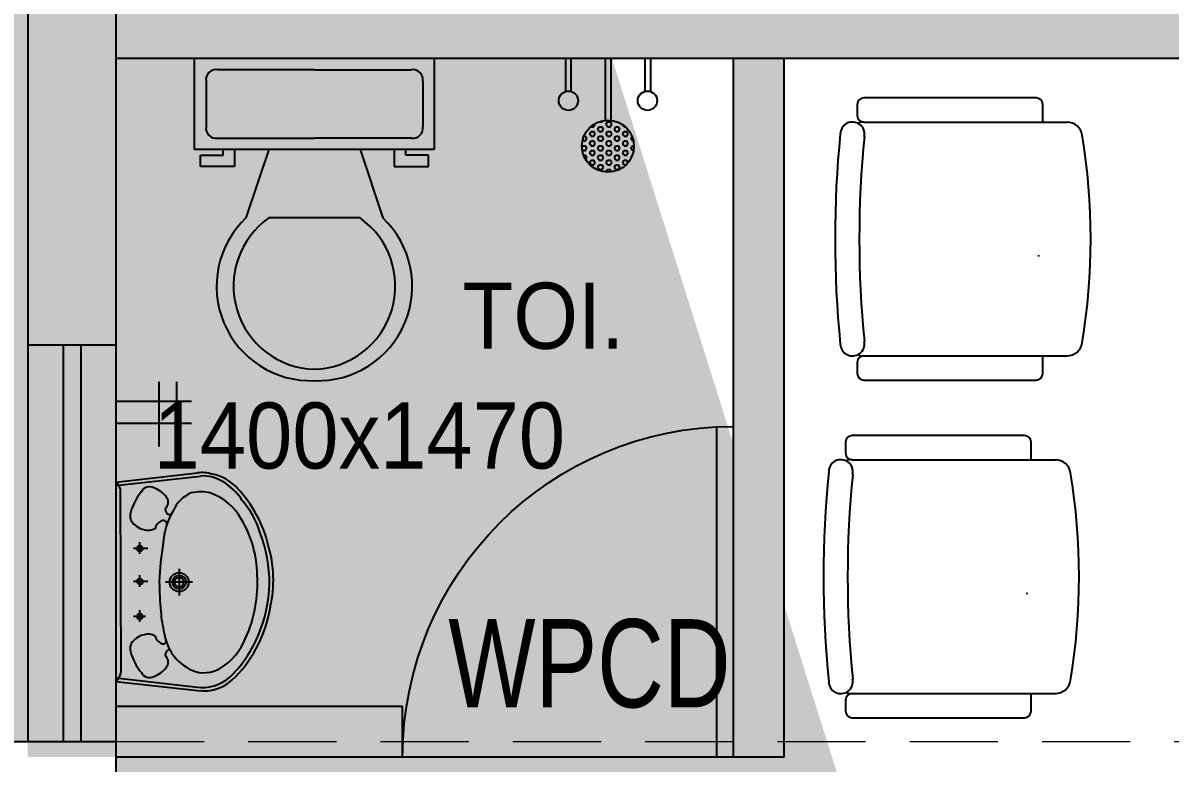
# Model space of a CAD drawing. Header units: metres. Extents: x 11749222 to 11901021, y -3863762 to -3708780.
# Drawn here: x 11810872 to 11813473, y -3797970 to -3796292 of the extents above; entities that cross this region are included whole.
import ezdxf

# ---------------------------------------------------------------- set-up
doc = ezdxf.new("R2010")
doc.units = ezdxf.units.M
doc.header["$MEASUREMENT"] = 0
doc.linetypes.add('HIDDEN', pattern=[0.375, 0.25, -0.125])
doc.layers.get('0').update_dxf_attribs({"color": 251, "linetype": 'CONTINUOUS'})
doc.layers.add('BEAM', color=251, linetype='CONTINUOUS')
doc.layers.add('HATCH', color=251, linetype='CONTINUOUS')
doc.styles.add('ARIAL', font='arial.ttf', dxfattribs={"width": 0.75})
doc.styles.get("Standard").update_dxf_attribs({"font": 'arial.ttf'})

msp = doc.modelspace()

# ---------------------------------------------------------------- hatches: boundary and pattern name
at = {"lineweight": -3, "ltscale": 500}
h = msp.add_hatch(color=256, dxfattribs=at)
h.paths.add_polyline_path([(11812598.1, -3794541.8), (11812483.1, -3794541.8), (11812483.1, -3796256.8), (11812598.1, -3796256.8)])
h.paths.add_polyline_path([(11812598.1, -3796371.8), (11812483.1, -3796371.8), (11812483.1, -3797956.8), (11812598.1, -3797956.8)])
at = {"ltscale": 500}
for points in [[(11811083.1, -3795591.8), (11810883.1, -3795591.8), (11810883.1, -3797021.8), (11811083.1, -3797021.8)], [(11816998.1, -3796256.8), (11811083.1, -3796256.8), (11811083.1, -3796371.8), (11816998.1, -3796371.8)], [(11811733.1, -3797841.8), (11811083.1, -3797841.8), (11810883.1, -3797841.8), (11810883.1, -3797956.8), (11811083.1, -3797956.8), (11811733.1, -3797956.8)]]:
    msp.add_hatch(color=256, dxfattribs=at).paths.add_polyline_path(points)
at = {"layer": 'HATCH', "ltscale": 500}
h = msp.add_hatch(color=251, dxfattribs=at)
h.dxf.hatch_style = 1
h.paths.add_polyline_path([(11782733.1, -3820581.8), (11783033.1, -3820581.8), (11783033.1, -3821481.8), (11782733.1, -3821481.8)])
h.paths.add_polyline_path([(11826143.1, -3824446.8), (11827043.1, -3824446.8), (11827043.1, -3824746.8), (11826143.1, -3824746.8)])
h.paths.add_polyline_path([(11800558.1, -3830511.8), (11800858.1, -3830511.8), (11800858.1, -3831411.8), (11800558.1, -3831411.8)])
h.paths.add_polyline_path([(11822943.1, -3830511.8), (11823543.1, -3830511.8), (11823543.1, -3830811.8), (11822943.1, -3830811.8)])
h.paths.add_polyline_path([(11779303.1, -3812391.8), (11780053.1, -3812391.8), (11780053.1, -3812691.8), (11779303.1, -3812691.8)])
h.paths.add_polyline_path([(11779303.1, -3815921.8), (11780203.1, -3815921.8), (11780203.1, -3816221.8), (11779303.1, -3816221.8)])
h.paths.add_polyline_path([(11816284.8, -3830411.8), (11817113.1, -3830411.8), (11817113.1, -3830711.8), (11816284.8, -3830711.8)])
h.paths.add_polyline_path([(11792528.1, -3829811.8), (11792828.1, -3829811.8), (11792828.1, -3830711.8), (11792528.1, -3830711.8)])
h.paths.add_polyline_path([(11786358.1, -3829961.8), (11786658.1, -3829961.8), (11786658.1, -3830711.8), (11786358.1, -3830711.8)])
h.paths.add_polyline_path([(11786033.1, -3830736.8), (11786333.1, -3830736.8), (11786333.1, -3831486.8), (11786033.1, -3831486.8)])
h.paths.add_polyline_path([(11779303.1, -3801521.8), (11780053.1, -3801521.8), (11780053.1, -3801821.8), (11779303.1, -3801821.8)])
h.paths.add_polyline_path([(11826143.1, -3801521.8), (11827043.1, -3801521.8), (11827043.1, -3801821.8), (11826143.1, -3801821.8)])
h.paths.add_polyline_path([(11779203.1, -3820581.8), (11779503.1, -3820581.8), (11779503.1, -3821481.8), (11779203.1, -3821481.8)])
h.paths.add_polyline_path([(11786033.1, -3829961.8), (11786333.1, -3829961.8), (11786333.1, -3830711.8), (11786033.1, -3830711.8)])
h.paths.add_polyline_path([(11826043.1, -3787791.8), (11826343.1, -3787791.8), (11826343.1, -3786813.5), (11826043.1, -3786813.5)])
h.paths.add_polyline_path([(11779303.1, -3808791.8), (11780053.1, -3808791.8), (11780053.1, -3809091.8), (11779303.1, -3809091.8)])
h.paths.add_polyline_path([(11807758.1, -3830511.8), (11808058.1, -3830511.8), (11808058.1, -3831411.8), (11807758.1, -3831411.8)])
h.paths.add_polyline_path([(11826143.1, -3781561.8), (11827043.1, -3781561.8), (11827043.1, -3781861.8), (11826143.1, -3781861.8)])
h.paths.add_polyline_path([(11826143.1, -3797921.8), (11827043.1, -3797921.8), (11827043.1, -3798221.8), (11826143.1, -3798221.8)])
h.paths.add_polyline_path([(11779303.1, -3805191.8), (11780053.1, -3805191.8), (11780053.1, -3805491.8), (11779303.1, -3805491.8)])
h.paths.add_polyline_path([(11811358.1, -3824481.8), (11811658.1, -3824481.8), (11811658.1, -3825381.8), (11811358.1, -3825381.8)])
h.paths.add_polyline_path([(11826143.1, -3805191.8), (11827043.1, -3805191.8), (11827043.1, -3805491.8), (11826143.1, -3805491.8)])
h.paths.add_polyline_path([(11784348.1, -3790791.8), (11784648.1, -3790791.8), (11784648.1, -3791391.8), (11784348.1, -3791391.8)])
h.paths.add_polyline_path([(11779303.1, -3790791.8), (11780203.1, -3790791.8), (11780203.1, -3791091.8), (11779303.1, -3791091.8)])
h.paths.add_polyline_path([(11826143.1, -3790791.8), (11826943.1, -3790791.8), (11826943.1, -3791091.8), (11826143.1, -3791091.8)])
h.paths.add_polyline_path([(11822943.1, -3819521.8), (11823642, -3819521.8), (11823642, -3819821.8), (11822943.1, -3819821.8)])
h.paths.add_polyline_path([(11820113.1, -3830411.8), (11820941.3, -3830411.8), (11820941.3, -3830711.8), (11820113.1, -3830711.8)])
h.paths.add_polyline_path([(11826143.1, -3812391.8), (11827043.1, -3812391.8), (11827043.1, -3812691.8), (11826143.1, -3812691.8)])
h.paths.add_polyline_path([(11784348.1, -3787191.8), (11784648.1, -3787191.8), (11784648.1, -3787791.8), (11784348.1, -3787791.8)])
h.paths.add_polyline_path([(11784673.1, -3787191.8), (11784973.1, -3787191.8), (11784973.1, -3787791.8), (11784673.1, -3787791.8)])
h.paths.add_polyline_path([(11780683.1, -3786891.8), (11780983.1, -3786891.8), (11780983.1, -3787791.8), (11780683.1, -3787791.8)])
h.paths.add_polyline_path([(11826143.1, -3830411.8), (11827043.1, -3830411.8), (11827043.1, -3830711.8), (11826143.1, -3830711.8)])
h.paths.add_polyline_path([(11798793.1, -3779261.8), (11799093.1, -3779261.8), (11799093.1, -3780161.8), (11798793.1, -3780161.8)])
h.paths.add_polyline_path([(11804823.1, -3779261.8), (11805123.1, -3779261.8), (11805123.1, -3780161.8), (11804823.1, -3780161.8)])
h.paths.add_polyline_path([(11782733.1, -3829961.8), (11783033.1, -3829961.8), (11783033.1, -3830711.8), (11782733.1, -3830711.8)])
h.paths.add_polyline_path([(11784673.1, -3790791.8), (11784973.1, -3790791.8), (11784973.1, -3791391.8), (11784673.1, -3791391.8)])
h.paths.add_polyline_path([(11795493.1, -3779261.8), (11795793.1, -3779261.8), (11795793.1, -3780161.8), (11795493.1, -3780161.8)])
h.paths.add_polyline_path([(11780683.1, -3781011.8), (11780983.1, -3781011.8), (11780983.1, -3781761.8), (11780683.1, -3781761.8)])
h.paths.add_polyline_path([(11784348.1, -3794391.8), (11784648.1, -3794391.8), (11784648.1, -3794991.8), (11784348.1, -3794991.8)])
h.paths.add_polyline_path([(11784673.1, -3794991.8), (11784973.1, -3794991.8), (11784973.1, -3794391.8), (11784673.1, -3794391.8)])
h.paths.add_polyline_path([(11782733.1, -3815471.8), (11783033.1, -3815471.8), (11783033.1, -3816221.8), (11782733.1, -3816221.8)])
h.paths.add_polyline_path([(11784348.1, -3781011.8), (11784648.1, -3781011.8), (11784648.1, -3781761.8), (11784348.1, -3781761.8)])
h.paths.add_polyline_path([(11782283.1, -3830736.8), (11783033.1, -3830736.8), (11783033.1, -3831036.8), (11782283.1, -3831036.8)])
h.paths.add_polyline_path([(11811358.1, -3830511.8), (11811658.1, -3830511.8), (11811658.1, -3831411.8), (11811358.1, -3831411.8)])
h.paths.add_polyline_path([(11782733.1, -3824481.8), (11783033.1, -3824481.8), (11783033.1, -3825231.8), (11782733.1, -3825231.8)])
h.paths.add_polyline_path([(11804158.1, -3830511.8), (11804458.1, -3830511.8), (11804458.1, -3831411.8), (11804158.1, -3831411.8)])
h.paths.add_polyline_path([(11826143.1, -3794391.8), (11827043.1, -3794391.8), (11827043.1, -3794691.8), (11826143.1, -3794691.8)])
h.paths.add_polyline_path([(11779303.1, -3797921.8), (11780053.1, -3797921.8), (11780053.1, -3798221.8), (11779303.1, -3798221.8)])
h.paths.add_polyline_path([(11820113.1, -3830736.8), (11820713.1, -3830736.8), (11820713.1, -3831036.8), (11820113.1, -3831036.8)])
h.paths.add_polyline_path([(11779028.1, -3830736.8), (11779778.1, -3830736.8), (11779778.1, -3831036.8), (11779028.1, -3831036.8)])
h.paths.add_polyline_path([(11816513.1, -3830736.8), (11817113.1, -3830736.8), (11817113.1, -3831036.8), (11816513.1, -3831036.8)])
h.paths.add_polyline_path([(11780203.1, -3794391.8), (11779303.1, -3794391.8), (11779303.1, -3794691.8), (11780203.1, -3794691.8)])
h.paths.add_polyline_path([(11792528.1, -3824481.8), (11792828.1, -3824481.8), (11792828.1, -3825381.8), (11792528.1, -3825381.8)])
h.paths.add_polyline_path([(11796958.1, -3830511.8), (11797258.1, -3830511.8), (11797258.1, -3831411.8), (11796958.1, -3831411.8)])
h.paths.add_polyline_path([(11816813.1, -3824481.8), (11817113.1, -3824481.8), (11817113.1, -3825381.8), (11816813.1, -3825381.8)])
h.paths.add_polyline_path([(11826143.1, -3815921.8), (11827043.1, -3815921.8), (11827043.1, -3816221.8), (11826143.1, -3816221.8)])
h.paths.add_polyline_path([(11826143.1, -3821181.8), (11827121.3, -3821181.8), (11827121.3, -3821481.8), (11826143.1, -3821481.8)])
h.paths.add_polyline_path([(11787103.1, -3780861.8), (11787403.1, -3780861.8), (11787403.1, -3781761.8), (11787103.1, -3781761.8)])
edge = h.paths.add_edge_path()
edge.add_line((11807608.1, -3780861.8), (11807608.1, -3781761.8))
edge.add_line((11820113.1, -3821481.8), (11821091.3, -3821481.8))
edge.add_line((11786033.1, -3815471.8), (11786033.1, -3816221.8))
edge.add_line((11807908.1, -3787791.8), (11807908.1, -3786891.8))
edge.add_line((11786333.1, -3825231.8), (11786333.1, -3824481.8))
edge.add_line((11786358.1, -3824481.8), (11786358.1, -3825231.8))
h.paths.add_polyline_path([(11804823.1, -3821181.8), (11805723.1, -3821181.8), (11805723.1, -3821481.8), (11804823.1, -3821481.8)], flags=17)
h.paths.add_polyline_path([(11789463.1, -3820581.8), (11789763.1, -3820581.8), (11789763.1, -3821481.8), (11789463.1, -3821481.8)], flags=17)
h.paths.add_polyline_path([(11786358.1, -3820731.8), (11786658.1, -3820731.8), (11786658.1, -3821481.8), (11786358.1, -3821481.8)], flags=17)
h.paths.add_polyline_path([(11786358.1, -3824481.8), (11786658.1, -3824481.8), (11786658.1, -3825231.8), (11786358.1, -3825231.8)], flags=17)
h.paths.add_polyline_path([(11794814.8, -3821181.8), (11795793.1, -3821181.8), (11795793.1, -3821481.8), (11794814.8, -3821481.8)], flags=17)
h.paths.add_polyline_path([(11796618.9, -3824481.8), (11797597.2, -3824481.8), (11797597.2, -3824781.8), (11796618.9, -3824781.8)], flags=17)
h.paths.add_polyline_path([(11810183.1, -3821181.8), (11811083.1, -3821181.8), (11811083.1, -3821481.8), (11810183.1, -3821481.8)], flags=17)
h.paths.add_polyline_path([(11798793.1, -3821181.8), (11799771.3, -3821181.8), (11799771.3, -3821481.8), (11798793.1, -3821481.8)], flags=17)
h.paths.add_polyline_path([(11816213.1, -3821181.8), (11817113.1, -3821181.8), (11817113.1, -3821481.8), (11816213.1, -3821481.8)], flags=17)
h.paths.add_polyline_path([(11786033.1, -3820731.8), (11786333.1, -3820731.8), (11786333.1, -3821481.8), (11786033.1, -3821481.8)], flags=17)
h.paths.add_polyline_path([(11786033.1, -3824481.8), (11786333.1, -3824481.8), (11786333.1, -3825231.8), (11786033.1, -3825231.8)], flags=17)
h.paths.add_polyline_path([(11810183.1, -3794391.8), (11811083.1, -3794391.8), (11811083.1, -3794691.8), (11810183.1, -3794691.8)], flags=17)
h.paths.add_polyline_path([(11804823.1, -3787191.8), (11805123.1, -3787191.8), (11805123.1, -3787791.8), (11804823.1, -3787791.8)], flags=16)
h.paths.add_polyline_path([(11804823.1, -3801521.8), (11805723.1, -3801521.8), (11805723.1, -3801821.8), (11804823.1, -3801821.8)], flags=17)
h.paths.add_polyline_path([(11801593.1, -3785331.8), (11802193.1, -3785331.8), (11802193.1, -3785631.8), (11801593.1, -3785631.8)], flags=17)
h.paths.add_polyline_path([(11801593.1, -3787491.8), (11802193.1, -3787491.8), (11802193.1, -3787791.8), (11801593.1, -3787791.8)], flags=16)
h.paths.add_polyline_path([(11810183.1, -3815921.8), (11811083.1, -3815921.8), (11811083.1, -3816221.8), (11810183.1, -3816221.8)], flags=17)
h.paths.add_polyline_path([(11786033.1, -3815471.8), (11786333.1, -3815471.8), (11786333.1, -3816221.8), (11786033.1, -3816221.8)], flags=17)
h.paths.add_polyline_path([(11795793.1, -3805491.8), (11794893.1, -3805491.8), (11794893.1, -3805191.8), (11795793.1, -3805191.8)], flags=17)
h.paths.add_polyline_path([(11788863.1, -3812391.8), (11789763.1, -3812391.8), (11789763.1, -3812691.8), (11788863.1, -3812691.8)], flags=17)
h.paths.add_polyline_path([(11795493.1, -3815621.8), (11795793.1, -3815621.8), (11795793.1, -3816521.8), (11795493.1, -3816521.8)], flags=17)
h.paths.add_polyline_path([(11788863.1, -3815921.8), (11789763.1, -3815921.8), (11789763.1, -3816221.8), (11788863.1, -3816221.8)], flags=17)
h.paths.add_polyline_path([(11804823.1, -3812391.8), (11805723.1, -3812391.8), (11805723.1, -3812691.8), (11804823.1, -3812691.8)], flags=17)
h.paths.add_polyline_path([(11786358.1, -3815471.8), (11786658.1, -3815471.8), (11786658.1, -3816221.8), (11786358.1, -3816221.8)], flags=17)
h.paths.add_polyline_path([(11788863.1, -3808791.8), (11789763.1, -3808791.8), (11789763.1, -3809091.8), (11788863.1, -3809091.8)], flags=17)
h.paths.add_polyline_path([(11810183.1, -3797921.8), (11811083.1, -3797921.8), (11811083.1, -3798221.8), (11810183.1, -3798221.8)], flags=17)
h.paths.add_polyline_path([(11810183.1, -3808791.8), (11811083.1, -3808791.8), (11811083.1, -3809091.8), (11810183.1, -3809091.8)], flags=17)
h.paths.add_polyline_path([(11810183.1, -3805191.8), (11811083.1, -3805191.8), (11811083.1, -3805491.8), (11810183.1, -3805491.8)], flags=17)
h.paths.add_polyline_path([(11813683.1, -3819521.8), (11814283.1, -3819521.8), (11814283.1, -3819821.8), (11813683.1, -3819821.8)], flags=17)
h.paths.add_polyline_path([(11820113.1, -3801521.8), (11821013.1, -3801521.8), (11821013.1, -3801821.8), (11820113.1, -3801821.8)], flags=17)
h.paths.add_polyline_path([(11816213.1, -3801521.8), (11817113.1, -3801521.8), (11817113.1, -3801821.8), (11816213.1, -3801821.8)], flags=17)
h.paths.add_polyline_path([(11798793.1, -3808491.8), (11799093.1, -3808491.8), (11799093.1, -3809391.8), (11798793.1, -3809391.8)], flags=17)
h.paths.add_polyline_path([(11804823.1, -3808791.8), (11805723.1, -3808791.8), (11805723.1, -3809091.8), (11804823.1, -3809091.8)], flags=17)
h.paths.add_polyline_path([(11820113.1, -3821181.8), (11821091.3, -3821181.8), (11821091.3, -3821481.8), (11820113.1, -3821481.8)], flags=17)
h.paths.add_polyline_path([(11795493.1, -3808491.8), (11795793.1, -3808491.8), (11795793.1, -3809391.8), (11795493.1, -3809391.8)], flags=17)
h.paths.add_polyline_path([(11816813.1, -3808491.8), (11817113.1, -3808491.8), (11817113.1, -3809391.8), (11816813.1, -3809391.8)], flags=17)
h.paths.add_polyline_path([(11798793.1, -3801521.8), (11799693.1, -3801521.8), (11799693.1, -3801821.8), (11798793.1, -3801821.8)], flags=17)
h.paths.add_polyline_path([(11811910.6, -3787491.8), (11812810.6, -3787491.8), (11812810.6, -3787791.8), (11811910.6, -3787791.8)], flags=17)
h.paths.add_polyline_path([(11816213.1, -3787491.8), (11817113.1, -3787491.8), (11817113.1, -3787791.8), (11816213.1, -3787791.8)], flags=17)
h.paths.add_polyline_path([(11820113.1, -3787491.8), (11821013.1, -3787491.8), (11821013.1, -3787791.8), (11820113.1, -3787791.8)], flags=17)
h.paths.add_polyline_path([(11804823.1, -3805191.8), (11805723.1, -3805191.8), (11805723.1, -3805491.8), (11804823.1, -3805491.8)], flags=17)
h.paths.add_polyline_path([(11798793.1, -3805191.8), (11799693.1, -3805191.8), (11799693.1, -3805491.8), (11798793.1, -3805491.8)], flags=17)
h.paths.add_polyline_path([(11792363.1, -3819521.8), (11792963.1, -3819521.8), (11792963.1, -3819821.8), (11792363.1, -3819821.8)], flags=17)
h.paths.add_polyline_path([(11804823.1, -3794391.8), (11805723.1, -3794391.8), (11805723.1, -3794691.8), (11804823.1, -3794691.8)], flags=17)
h.paths.add_polyline_path([(11788863.1, -3805191.8), (11789763.1, -3805191.8), (11789763.1, -3805491.8), (11788863.1, -3805491.8)], flags=17)
h.paths.add_polyline_path([(11820113.1, -3805191.8), (11821013.1, -3805191.8), (11821013.1, -3805491.8), (11820113.1, -3805491.8)], flags=17)
h.paths.add_polyline_path([(11816213.1, -3805191.8), (11817113.1, -3805191.8), (11817113.1, -3805491.8), (11816213.1, -3805491.8)], flags=17)
h.paths.add_polyline_path([(11820113.1, -3808491.8), (11820413.1, -3808491.8), (11820413.1, -3809391.8), (11820113.1, -3809391.8)], flags=17)
h.paths.add_polyline_path([(11798793.1, -3812091.8), (11799093.1, -3812091.8), (11799093.1, -3812991.8), (11798793.1, -3812991.8)], flags=17)
h.paths.add_polyline_path([(11820113.1, -3815621.8), (11820413.1, -3815621.8), (11820413.1, -3816521.8), (11820113.1, -3816521.8)], flags=17)
h.paths.add_polyline_path([(11804823.1, -3797921.8), (11805723.1, -3797921.8), (11805723.1, -3798221.8), (11804823.1, -3798221.8)], flags=17)
h.paths.add_polyline_path([(11816813.1, -3797621.8), (11817113.1, -3797621.8), (11817113.1, -3798521.8), (11816813.1, -3798521.8)], flags=17)
h.paths.add_polyline_path([(11820113.1, -3797621.8), (11820413.1, -3797621.8), (11820413.1, -3798521.8), (11820113.1, -3798521.8)], flags=17)
h.paths.add_polyline_path([(11794893.1, -3801521.8), (11795793.1, -3801521.8), (11795793.1, -3801821.8), (11794893.1, -3801821.8)], flags=17)
h.paths.add_polyline_path([(11809987.8, -3801521.6), (11811083.1, -3801521.8), (11811083.1, -3801821.8), (11809987.8, -3801821.6)], flags=17)
h.paths.add_polyline_path([(11788863.1, -3801521.8), (11789763.1, -3801521.8), (11789763.1, -3801821.8), (11788863.1, -3801821.8)], flags=17)
h.paths.add_polyline_path([(11803818.9, -3824481.8), (11804797.2, -3824481.8), (11804797.2, -3824781.8), (11803818.9, -3824781.8)], flags=17)
h.paths.add_polyline_path([(11795493.1, -3812091.8), (11795793.1, -3812091.8), (11795793.1, -3812991.8), (11795493.1, -3812991.8)], flags=17)
h.paths.add_polyline_path([(11791348.1, -3781761.8), (11791648.1, -3781761.8), (11791648.1, -3780961.8), (11791348.1, -3780961.8)], flags=17)
h.paths.add_polyline_path([(11820113.1, -3794091.8), (11820413.1, -3794091.8), (11820413.1, -3794991.8), (11820113.1, -3794991.8)], flags=17)
h.paths.add_polyline_path([(11795493.1, -3784731.8), (11795793.1, -3784731.8), (11795793.1, -3785631.8), (11795493.1, -3785631.8)], flags=17)
h.paths.add_polyline_path([(11810183.1, -3790791.8), (11811083.1, -3790791.8), (11811083.1, -3791091.8), (11810183.1, -3791091.8)], flags=17)
h.paths.add_polyline_path([(11804823.1, -3784731.8), (11805123.1, -3784731.8), (11805123.1, -3785631.8), (11804823.1, -3785631.8)], flags=17)
h.paths.add_polyline_path([(11791348.1, -3786891.8), (11791648.1, -3786891.8), (11791648.1, -3787791.8), (11791348.1, -3787791.8)], flags=17)
h.paths.add_polyline_path([(11807608.1, -3786891.8), (11807908.1, -3786891.8), (11807908.1, -3787791.8), (11807608.1, -3787791.8)], flags=16)
h.paths.add_polyline_path([(11788863.1, -3790791.8), (11789763.1, -3790791.8), (11789763.1, -3791091.8), (11788863.1, -3791091.8)], flags=17)
h.paths.add_polyline_path([(11798793.1, -3790791.8), (11799438.1, -3790791.8), (11799438.1, -3791091.8), (11798793.1, -3791091.8)], flags=17)
h.paths.add_polyline_path([(11787103.1, -3786891.8), (11787403.1, -3786891.8), (11787403.1, -3787791.8), (11787103.1, -3787791.8)], flags=17)
h.paths.add_polyline_path([(11816813.1, -3780861.8), (11817113.1, -3780861.8), (11817113.1, -3781761.8), (11816813.1, -3781761.8)], flags=17)
h.paths.add_polyline_path([(11795493.1, -3786891.8), (11795793.1, -3786891.8), (11795793.1, -3787791.8), (11795493.1, -3787791.8)], flags=17)
h.paths.add_polyline_path([(11812210.6, -3780861.8), (11812510.6, -3780861.8), (11812510.6, -3781761.8), (11812210.6, -3781761.8)], flags=17)
h.paths.add_polyline_path([(11820113.1, -3790791.8), (11821013.1, -3790791.8), (11821013.1, -3791091.8), (11820113.1, -3791091.8)], flags=17)
h.paths.add_polyline_path([(11795493.1, -3797621.8), (11795793.1, -3797621.8), (11795793.1, -3798521.8), (11795493.1, -3798521.8)], flags=17)
h.paths.add_polyline_path([(11788863.1, -3794391.8), (11789763.1, -3794391.8), (11789763.1, -3794691.8), (11788863.1, -3794691.8)], flags=17)
h.paths.add_polyline_path([(11807608.1, -3780861.8), (11807908.1, -3780861.8), (11807908.1, -3781761.8), (11807608.1, -3781761.8)], flags=17)
h.paths.add_polyline_path([(11816213.1, -3790791.8), (11817113.1, -3790791.8), (11817113.1, -3791091.8), (11816213.1, -3791091.8)], flags=17)
h.paths.add_polyline_path([(11820113.1, -3780861.8), (11820413.1, -3780861.8), (11820413.1, -3781761.8), (11820113.1, -3781761.8)], flags=17)
h.paths.add_polyline_path([(11807418.9, -3824481.8), (11808397.2, -3824481.8), (11808397.2, -3824781.8), (11807418.9, -3824781.8)], flags=17)
h.paths.add_polyline_path([(11804823.1, -3790791.8), (11805723.1, -3790791.8), (11805723.1, -3791091.8), (11804823.1, -3791091.8)], flags=17)
h.paths.add_polyline_path([(11804823.1, -3815921.8), (11805723.1, -3815921.8), (11805723.1, -3816221.8), (11804823.1, -3816221.8)], flags=17)
h.paths.add_polyline_path([(11798793.1, -3794091.8), (11799093.1, -3794091.8), (11799093.1, -3794991.8), (11798793.1, -3794991.8)], flags=17)
h.paths.add_polyline_path([(11810183.1, -3812391.8), (11811083.1, -3812391.8), (11811083.1, -3812691.8), (11810183.1, -3812691.8)], flags=17)
h.paths.add_polyline_path([(11795493.1, -3794991.8), (11795793.1, -3794991.8), (11795793.1, -3794094.2), (11795493.1, -3794094.2)], flags=17)
h.paths.add_polyline_path([(11816813.1, -3812091.8), (11817113.1, -3812091.8), (11817113.1, -3812991.8), (11816813.1, -3812991.8)], flags=17)
h.paths.add_polyline_path([(11798793.1, -3815621.8), (11799093.1, -3815621.8), (11799093.1, -3816521.8), (11798793.1, -3816521.8)], flags=17)
h.paths.add_polyline_path([(11820113.1, -3812091.8), (11820413.1, -3812091.8), (11820413.1, -3812991.8), (11820113.1, -3812991.8)], flags=17)
h.paths.add_polyline_path([(11794814.8, -3790791.8), (11795793.1, -3790791.8), (11795793.1, -3791091.8), (11794814.8, -3791091.8)], flags=17)
h.paths.add_polyline_path([(11816813.1, -3815621.8), (11817113.1, -3815621.8), (11817113.1, -3816521.8), (11816813.1, -3816521.8)], flags=17)
h.paths.add_polyline_path([(11798793.1, -3797621.8), (11799093.1, -3797621.8), (11799093.1, -3798521.8), (11798793.1, -3798521.8)], flags=17)
h.paths.add_polyline_path([(11788863.1, -3797921.8), (11789763.1, -3797921.8), (11789763.1, -3798221.8), (11788863.1, -3798221.8)], flags=17)
h.paths.add_polyline_path([(11816813.1, -3794091.8), (11817113.1, -3794091.8), (11817113.1, -3794991.8), (11816813.1, -3794991.8)], flags=17)
h.paths.add_polyline_path([(11820413.1, -3824539), (11820113.1, -3824539), (11820113.1, -3825460.1), (11820413.1, -3825460.1)])

# ---------------------------------------------------------------- linework, layer by layer
at = {"lineweight": 25}
for p, q in [((11810883.1, -3794691.8), (11810883.1, -3797921.8)), ((11811083.1, -3794691.8), (11811083.1, -3797921.8)), ((11811083.1, -3796371.8), (11816998.1, -3796371.8)), ((11811261.5, -3796371.8), (11811533.1, -3796371.8)), ((11811261.5, -3796578.7), (11811261.5, -3796371.8)), ((11811533.1, -3796371.8), (11811804.6, -3796371.8)), ((11811804.6, -3796371.8), (11811804.6, -3796578.7)), ((11812483.1, -3797956.8), (11812483.1, -3796371.8)), ((11812598.1, -3797956.8), (11812598.1, -3796371.8)), ((11811533.1, -3796397.7), (11811313.2, -3796397.7)), ((11811533.1, -3796397.7), (11811752.9, -3796397.7)), ((11811287.4, -3796423.5), (11811287.4, -3796527)), ((11811778.8, -3796423.5), (11811778.8, -3796527)), ((11813169.6, -3796461.6), (11812779.1, -3796461.6)), ((11812764.1, -3796476.6), (11812764.1, -3796501.6)), ((11813184.6, -3796516.6), (11813184.6, -3796476.6)), ((11812779.1, -3796516.6), (11813239.8, -3796516.6)), ((11811313.2, -3796552.8), (11811533.1, -3796552.8)), ((11811752.9, -3796552.8), (11811533.1, -3796552.8)), ((11811804.6, -3796578.7), (11811261.5, -3796578.7)), ((11811274.4, -3796617.5), (11811274.4, -3796591.6)), ((11811274.4, -3796591.6), (11811326.2, -3796591.6)), ((11811326.2, -3796591.6), (11811326.2, -3796578.7)), ((11811352, -3796578.7), (11811352, -3796617.5)), ((11811429.6, -3796578.7), (11811377.9, -3796733.9)), ((11811636.5, -3796578.7), (11811688.2, -3796733.9)), ((11811714.1, -3796578.7), (11811714.1, -3796617.5)), ((11811740, -3796591.6), (11811740, -3796578.7)), ((11811791.7, -3796591.6), (11811740, -3796591.6)), ((11811791.7, -3796617.5), (11811791.7, -3796591.6)), ((11811352, -3796617.5), (11811274.4, -3796617.5)), ((11811714.1, -3796617.5), (11811791.7, -3796617.5)), ((11811636.5, -3796733.9), (11811429.6, -3796733.9)), ((11813175.9, -3796821.4), (11813175.9, -3796818)), ((11810883.1, -3797021.8), (11811083.1, -3797021.8)), ((11812764.1, -3797061.6), (11812764.1, -3797086.6)), ((11812779.1, -3797046.6), (11813239.8, -3797046.6)), ((11813184.6, -3797086.6), (11813184.6, -3797046.6)), ((11811180.2, -3797105.4), (11811180.2, -3797252.3)), ((11811220.2, -3797105.4), (11811220.2, -3797252.3)), ((11812779.1, -3797101.6), (11813169.6, -3797101.6)), ((11811083.1, -3797149.8), (11811254.3, -3797149.8)), ((11811083.1, -3797199.8), (11811254.3, -3797199.8)), ((11812445.6, -3797956.8), (11812445.6, -3797207.7)), ((11812737.7, -3797242.6), (11812737.7, -3797267.6)), ((11813143.2, -3797227.6), (11812752.7, -3797227.6)), ((11813158.2, -3797282.6), (11813158.2, -3797242.6)), ((11812752.7, -3797282.6), (11813213.4, -3797282.6)), ((11811083.1, -3797332.9), (11811267.8, -3797312.2)), ((11811083.1, -3797340.8), (11811274.5, -3797319.4)), ((11811083.1, -3797332.9), (11811083.1, -3797785.3)), ((11811092.7, -3797348), (11811093.8, -3797765.9)), ((11811155, -3797483.7), (11811122.5, -3797483.7)), ((11811137.5, -3797495.8), (11811137.5, -3797469.6)), ((11811226.4, -3797529.7), (11811226.4, -3797590.1)), ((11811155, -3797558.5), (11811122.5, -3797558.5)), ((11811137.5, -3797570.6), (11811137.5, -3797544.4)), ((11811256.5, -3797560), (11811195.1, -3797560)), ((11813149.5, -3797587.4), (11813149.5, -3797584)), ((11811149.8, -3797637.8), (11811122.5, -3797637.8)), ((11811137.5, -3797649.9), (11811137.5, -3797623.6)), ((11811083.1, -3797777.4), (11811274.5, -3797798.8)), ((11811083.1, -3797785.3), (11811267.8, -3797806)), ((11812752.7, -3797812.6), (11813213.4, -3797812.6)), ((11813158.2, -3797852.6), (11813158.2, -3797812.6)), ((11811733.1, -3797841.8), (11811083.1, -3797841.8)), ((11811733.1, -3797956.8), (11811733.1, -3797841.8)), ((11812737.7, -3797827.6), (11812737.7, -3797852.6)), ((11812752.7, -3797867.6), (11813143.2, -3797867.6)), ((11810883.1, -3797921.8), (11811083.1, -3797921.8)), ((11812598.1, -3797956.8), (11811083.1, -3797956.8))]:
    msp.add_line(p, q, dxfattribs=at)
at = {"lineweight": 25, "ltscale": 500}
for p, q in [((11812102.3, -3796371.8), (11812102.3, -3796447.2)), ((11812114.7, -3796371.8), (11812114.7, -3796446.9)), ((11812192.5, -3796371.8), (11812192.5, -3796512.4)), ((11812192.5, -3796371.8), (11812204.9, -3796371.8)), ((11812204.9, -3796371.8), (11812204.9, -3796512.4)), ((11812282.6, -3796371.8), (11812282.6, -3796446.9)), ((11812295, -3796371.8), (11812295, -3796447.2)), ((11812166.6, -3796526.9), (11812169.7, -3796521.5)), ((11812169.7, -3796521.5), (11812168.9, -3796520.1)), ((11812179.1, -3796516), (11812178.8, -3796515.5)), ((11812179.1, -3796516), (11812185.3, -3796516)), ((11812185.3, -3796516), (11812186.9, -3796513.2)), ((11812194.7, -3796521.5), (11812197.8, -3796516)), ((11812197.8, -3796526.9), (11812194.7, -3796521.5)), ((11812197.8, -3796516), (11812204.1, -3796516)), ((11812207.2, -3796521.5), (11812204.1, -3796516)), ((11812204.1, -3796526.9), (11812207.2, -3796521.5)), ((11812216.6, -3796516), (11812215.7, -3796514.6)), ((11812216.6, -3796516), (11812220, -3796516)), ((11812157.2, -3796543.1), (11812160.3, -3796537.7)), ((11812160.3, -3796548.5), (11812157.2, -3796543.1)), ((11812160.3, -3796526.9), (11812160.1, -3796526.4)), ((11812160.3, -3796526.9), (11812166.6, -3796526.9)), ((11812160.3, -3796537.7), (11812166.6, -3796537.7)), ((11812169.7, -3796543.1), (11812166.6, -3796537.7)), ((11812166.6, -3796548.5), (11812169.7, -3796543.1)), ((11812175.9, -3796532.3), (11812179.1, -3796526.9)), ((11812179.1, -3796537.7), (11812175.9, -3796532.3)), ((11812179.1, -3796526.9), (11812185.3, -3796526.9)), ((11812179.1, -3796537.7), (11812185.3, -3796537.7)), ((11812188.4, -3796532.3), (11812185.3, -3796526.9)), ((11812185.3, -3796537.7), (11812188.4, -3796532.3)), ((11812194.7, -3796543.1), (11812197.8, -3796537.7)), ((11812197.8, -3796548.5), (11812194.7, -3796543.1)), ((11812197.8, -3796526.9), (11812204.1, -3796526.9)), ((11812197.8, -3796537.7), (11812204.1, -3796537.7)), ((11812207.2, -3796543.1), (11812204.1, -3796537.7)), ((11812204.1, -3796548.5), (11812207.2, -3796543.1)), ((11812213.4, -3796532.3), (11812216.6, -3796526.9)), ((11812216.6, -3796537.7), (11812213.4, -3796532.3)), ((11812216.6, -3796526.9), (11812222.8, -3796526.9)), ((11812216.6, -3796537.7), (11812222.8, -3796537.7)), ((11812225.9, -3796532.3), (11812222.8, -3796526.9)), ((11812222.8, -3796537.7), (11812225.9, -3796532.3)), ((11812232.2, -3796543.1), (11812235.3, -3796537.7)), ((11812235.3, -3796548.5), (11812232.2, -3796543.1)), ((11812235.3, -3796526.9), (11812233.2, -3796523.2)), ((11812235.3, -3796526.9), (11812237.8, -3796526.9)), ((11812235.3, -3796537.7), (11812241.6, -3796537.7)), ((11812244.7, -3796543.1), (11812241.6, -3796537.7)), ((11812241.6, -3796548.5), (11812244.7, -3796543.1)), ((11812139.7, -3796573.4), (11812141.6, -3796570.2)), ((11812141.6, -3796559.3), (11812141, -3796558.4)), ((11812141.6, -3796559.3), (11812147.8, -3796559.3)), ((11812141.6, -3796570.2), (11812147.8, -3796570.2)), ((11812144.1, -3796548.5), (11812147.8, -3796548.5)), ((11812150.9, -3796553.9), (11812147.8, -3796548.5)), ((11812147.8, -3796559.3), (11812150.9, -3796553.9)), ((11812150.9, -3796575.6), (11812147.8, -3796570.2)), ((11812157.2, -3796564.8), (11812160.3, -3796559.3)), ((11812160.3, -3796570.2), (11812157.2, -3796564.8)), ((11812160.3, -3796548.5), (11812166.6, -3796548.5)), ((11812160.3, -3796559.3), (11812166.6, -3796559.3)), ((11812160.3, -3796570.2), (11812166.6, -3796570.2)), ((11812169.7, -3796564.8), (11812166.6, -3796559.3)), ((11812166.6, -3796570.2), (11812169.7, -3796564.8)), ((11812175.9, -3796553.9), (11812179.1, -3796548.5)), ((11812179.1, -3796559.3), (11812175.9, -3796553.9)), ((11812175.9, -3796575.6), (11812179.1, -3796570.2)), ((11812179.1, -3796548.5), (11812185.3, -3796548.5)), ((11812179.1, -3796559.3), (11812185.3, -3796559.3)), ((11812179.1, -3796570.2), (11812185.3, -3796570.2)), ((11812188.4, -3796553.9), (11812185.3, -3796548.5)), ((11812185.3, -3796559.3), (11812188.4, -3796553.9)), ((11812188.4, -3796575.6), (11812185.3, -3796570.2)), ((11812194.7, -3796564.8), (11812197.8, -3796559.3)), ((11812197.8, -3796570.2), (11812194.7, -3796564.8)), ((11812197.8, -3796548.5), (11812204.1, -3796548.5)), ((11812197.8, -3796559.3), (11812204.1, -3796559.3)), ((11812197.8, -3796570.2), (11812204.1, -3796570.2)), ((11812207.2, -3796564.8), (11812204.1, -3796559.3)), ((11812204.1, -3796570.2), (11812207.2, -3796564.8)), ((11812213.4, -3796553.9), (11812216.6, -3796548.5)), ((11812216.6, -3796559.3), (11812213.4, -3796553.9)), ((11812213.4, -3796575.6), (11812216.6, -3796570.2)), ((11812216.6, -3796548.5), (11812222.8, -3796548.5)), ((11812216.6, -3796559.3), (11812222.8, -3796559.3)), ((11812216.6, -3796570.2), (11812222.8, -3796570.2)), ((11812225.9, -3796553.9), (11812222.8, -3796548.5)), ((11812222.8, -3796559.3), (11812225.9, -3796553.9)), ((11812225.9, -3796575.6), (11812222.8, -3796570.2)), ((11812232.2, -3796564.8), (11812235.3, -3796559.3)), ((11812235.3, -3796570.2), (11812232.2, -3796564.8)), ((11812235.3, -3796548.5), (11812241.6, -3796548.5)), ((11812235.3, -3796559.3), (11812241.6, -3796559.3)), ((11812235.3, -3796570.2), (11812241.6, -3796570.2)), ((11812244.7, -3796564.8), (11812241.6, -3796559.3)), ((11812241.6, -3796570.2), (11812244.7, -3796564.8)), ((11812250.9, -3796553.9), (11812253.6, -3796549.4)), ((11812254.1, -3796559.3), (11812250.9, -3796553.9)), ((11812250.9, -3796575.6), (11812254.1, -3796570.2)), ((11812254.1, -3796559.3), (11812256.5, -3796559.3)), ((11812254.1, -3796570.2), (11812257.7, -3796570.2)), ((11812141.6, -3796581), (11812140.1, -3796578.5)), ((11812141.6, -3796581), (11812147.8, -3796581)), ((11812143.4, -3796591.8), (11812147.8, -3796591.8)), ((11812147.8, -3796581), (11812150.9, -3796575.6)), ((11812150.9, -3796597.2), (11812147.8, -3796591.8)), ((11812148.3, -3796601.8), (11812150.9, -3796597.2)), ((11812157.2, -3796586.4), (11812160.3, -3796581)), ((11812160.3, -3796591.8), (11812157.2, -3796586.4)), ((11812160.3, -3796581), (11812166.6, -3796581)), ((11812160.3, -3796591.8), (11812166.6, -3796591.8)), ((11812169.7, -3796586.4), (11812166.6, -3796581)), ((11812166.6, -3796591.8), (11812169.7, -3796586.4)), ((11812179.1, -3796581), (11812175.9, -3796575.6)), ((11812175.9, -3796597.2), (11812179.1, -3796591.8)), ((11812179.1, -3796602.6), (11812175.9, -3796597.2)), ((11812179.1, -3796581), (11812185.3, -3796581)), ((11812179.1, -3796591.8), (11812185.3, -3796591.8)), ((11812185.3, -3796581), (11812188.4, -3796575.6)), ((11812188.4, -3796597.2), (11812185.3, -3796591.8)), ((11812185.3, -3796602.6), (11812188.4, -3796597.2)), ((11812194.7, -3796586.4), (11812197.8, -3796581)), ((11812197.8, -3796591.8), (11812194.7, -3796586.4)), ((11812197.8, -3796581), (11812204.1, -3796581)), ((11812197.8, -3796591.8), (11812204.1, -3796591.8)), ((11812207.2, -3796586.4), (11812204.1, -3796581)), ((11812204.1, -3796591.8), (11812207.2, -3796586.4)), ((11812216.6, -3796581), (11812213.4, -3796575.6)), ((11812213.4, -3796597.2), (11812216.6, -3796591.8)), ((11812216.6, -3796602.6), (11812213.4, -3796597.2)), ((11812216.6, -3796581), (11812222.8, -3796581)), ((11812216.6, -3796591.8), (11812222.8, -3796591.8)), ((11812222.8, -3796581), (11812225.9, -3796575.6)), ((11812225.9, -3796597.2), (11812222.8, -3796591.8)), ((11812222.8, -3796602.6), (11812225.9, -3796597.2)), ((11812232.2, -3796586.4), (11812235.3, -3796581)), ((11812235.3, -3796591.8), (11812232.2, -3796586.4)), ((11812235.3, -3796581), (11812241.6, -3796581)), ((11812235.3, -3796591.8), (11812241.6, -3796591.8)), ((11812244.7, -3796586.4), (11812241.6, -3796581)), ((11812241.6, -3796591.8), (11812244.7, -3796586.4)), ((11812254.1, -3796581), (11812250.9, -3796575.6)), ((11812250.9, -3796597.2), (11812253.7, -3796592.5)), ((11812251.3, -3796597.8), (11812250.9, -3796597.2)), ((11812254.1, -3796581), (11812256.9, -3796581)), ((11812157.2, -3796608.1), (11812160.3, -3796602.6)), ((11812160.3, -3796613.5), (11812157.2, -3796608.1)), ((11812160.3, -3796602.6), (11812166.6, -3796602.6)), ((11812160.3, -3796613.5), (11812166.6, -3796613.5)), ((11812169.7, -3796608.1), (11812166.6, -3796602.6)), ((11812166.6, -3796613.5), (11812169.7, -3796608.1)), ((11812175.9, -3796618.9), (11812179.1, -3796613.5)), ((11812179.1, -3796624.3), (11812175.9, -3796618.9)), ((11812179.1, -3796602.6), (11812185.3, -3796602.6)), ((11812179.1, -3796613.5), (11812185.3, -3796613.5)), ((11812179.1, -3796624.3), (11812185.3, -3796624.3)), ((11812188.4, -3796618.9), (11812185.3, -3796613.5)), ((11812185.3, -3796624.3), (11812188.4, -3796618.9)), ((11812194.7, -3796608.1), (11812197.8, -3796602.6)), ((11812197.8, -3796613.5), (11812194.7, -3796608.1)), ((11812194.7, -3796629.7), (11812197.8, -3796624.3)), ((11812197.8, -3796602.6), (11812204.1, -3796602.6)), ((11812197.8, -3796613.5), (11812204.1, -3796613.5)), ((11812197.8, -3796624.3), (11812204.1, -3796624.3)), ((11812207.2, -3796608.1), (11812204.1, -3796602.6)), ((11812204.1, -3796613.5), (11812207.2, -3796608.1)), ((11812207.1, -3796629.5), (11812204.1, -3796624.3)), ((11812213.4, -3796618.9), (11812216.6, -3796613.5)), ((11812216.6, -3796624.3), (11812213.4, -3796618.9)), ((11812216.6, -3796602.6), (11812222.8, -3796602.6)), ((11812216.6, -3796613.5), (11812222.8, -3796613.5)), ((11812216.6, -3796624.3), (11812222.8, -3796624.3)), ((11812225.9, -3796618.9), (11812222.8, -3796613.5)), ((11812222.8, -3796624.3), (11812225.9, -3796618.9)), ((11812232.2, -3796608.1), (11812235.3, -3796602.6)), ((11812235.3, -3796613.5), (11812232.2, -3796608.1)), ((11812235.3, -3796602.6), (11812241.6, -3796602.6)), ((11812235.3, -3796613.5), (11812239.7, -3796613.5)), ((11812244.7, -3796608), (11812241.6, -3796602.6)), ((11812194.8, -3796630), (11812194.7, -3796629.7)), ((11810183.1, -3797921.8), (11811083.1, -3797921.8)), ((11811083.1, -3797921.8), (11811083.1, -3798221.8))]:
    msp.add_line(p, q, dxfattribs=at)
at = {"lineweight": 25, "ltscale": 2}
for p, q in [((11810963.1, -3797021.8), (11810963.1, -3797921.8)), ((11811003.1, -3797021.8), (11811003.1, -3797921.8))]:
    msp.add_line(p, q, dxfattribs=at)
at = {"lineweight": -3, "ltscale": 500}
for centre, radius in [((11812109.1, -3796468), 21.9), ((11812288.3, -3796468), 21.9), ((11812198.7, -3796571.1), 59)]:
    msp.add_circle(centre, radius, dxfattribs=at)
for centre, major_axis, start_param, end_param in [((11811310, -3796420.3), (-16.2, 16.2), -0.927295, 0.927295), ((11811756.1, -3796420.3), (-16.2, 16.2), 3.785094, 5.639684), ((11812779.1, -3796476.6), (10.6, 10.6), 0.785398, 2.356194), ((11813169.6, -3796476.6), (-10.6, 10.6), 3.926991, 5.497787), ((11812753.1, -3796543.8), (-19.4, 19.4), 3.737637, 7.068583), ((11812779.1, -3796501.6), (-10.6, 10.6), 0.785398, 2.356194), ((11812775.4, -3796533.3), (-12, 12), -1.003531, -0.171205), ((11813239.8, -3796551.6), (24.7, 24.7), 5.660876, 7.068583), ((11811310, -3796530.2), (16.2, 16.2), 2.214297, 4.068888), ((11811756.1, -3796530.2), (-16.2, 16.2), 2.214297, 4.068888), ((11815061.9, -3796781.6), (1660.5, 1660.5), 2.254768, 2.457621), ((11811842, -3796781.6), (-1026.4, 1026.4), 3.763902, 4.090079), ((11815116.9, -3796781.6), (-1660.5, 1660.5), 0.686186, 0.884611), ((11811525.2, -3796889.1), (-151.4, 151.4), -0.02615, 2.392757), ((11811538.6, -3796888.3), (65.4, 177.3), 0.967729, 3.465445), ((11811540.9, -3796889.1), (-11.3, 213.8), 3.052413, 5.471319), ((11811527.5, -3796888.3), (100.1, 160.3), 3.728887, 6.226604), ((11812753.1, -3797019.4), (-19.4, 19.4), 0.785398, 4.116345), ((11813239.8, -3797011.6), (24.7, 24.7), 3.926991, 5.334699), ((11812779.1, -3797061.6), (10.6, 10.6), 0.785398, 2.356194), ((11812775.4, -3797030), (12, 12), 3.312797, 4.145124), ((11812779.1, -3797086.6), (10.6, 10.6), 2.356194, 3.926991), ((11813169.6, -3797086.6), (-10.6, 10.6), 2.356194, 3.926991), ((11812752.7, -3797242.6), (10.6, 10.6), 0.785398, 2.356194), ((11813143.2, -3797242.6), (-10.6, 10.6), 3.926991, 5.497787), ((11812752.7, -3797267.6), (-10.6, 10.6), 0.785398, 2.356194), ((11812726.7, -3797309.8), (-19.4, 19.4), 3.737637, 7.068583), ((11812749, -3797299.2), (-12, 12), -1.003531, -0.171205), ((11813213.4, -3797317.6), (24.7, 24.7), 5.660876, 7.068583), ((11811277.9, -3797394.8), (0.3, 83.2), -0.289252, 0.125381), ((11811281.5, -3797397.2), (-0.3, 78.1), -0.583914, 0.085404), ((11811280.5, -3797418.9), (2.6, 106), -0.807427, -0.175407), ((11815035.5, -3797547.6), (1660.5, 1660.5), 2.254768, 2.457621), ((11815090.5, -3797547.6), (-1660.5, 1660.5), 0.686186, 0.884611), ((11811815.6, -3797547.6), (-1026.4, 1026.4), 3.763902, 4.090079), ((11811068.5, -3797352.8), (0.1, 24.7), -1.372073, -0.627981), ((11811159.1, -3797364.4), (-0.7, 20.7), -0.51571, 1.067306), ((11811150.7, -3797400.1), (-0.4, 56.9), -0.968107, -0.327873), ((11811274.4, -3797449.9), (0.7, 94.7), -0.244217, 0.22823), ((11811265, -3797439.7), (1, 123.1), -1.007023, -0.494366), ((11811149.4, -3797543.6), (1.1, 287), -1.328275, -0.814452), ((11811238, -3797435.1), (9.9, 125.7), 0.96198, 1.307823), ((11811183.6, -3797378.8), (0.2, 17.9), 4.034195, 5.414255), ((11811285.8, -3797430.8), (-0.6, 80.1), 0.405561, 1.150614), ((11811256.3, -3797477.1), (-0.6, 126), -1.090007, -0.341312), ((11811217.7, -3797505.3), (-9.9, 200), -1.323802, -0.910228), ((11811149.2, -3797408.9), (0.1, 34), 1.084437, 1.947275), ((11811356.3, -3797483.2), (2.6, 166.8), 1.055367, 1.515814), ((11811203.5, -3797396.1), (6.08, 6.08), 1.588953, 2.986387), ((11811204.5, -3797397.6), (6.17, 6.17), 2.783982, 4.456327), ((11811157.8, -3797393), (1.4, 49.2), 2.210699, 2.946084), ((11811197.3, -3797445.6), (-3.5, 26.6), 0.361397, 1.152773), ((11811189.8, -3797428.7), (-0.05, 8.55), 4.586977, 6.928358), ((11811155.7, -3797546), (-4.3, 247.5), 4.70418, 5.237163), ((11811155.7, -3797410.4), (-0.3, 31.9), 2.853452, 3.655526), ((11811128.3, -3797559.5), (0.6, 302.7), 4.29894, 5.095764), ((11811137.5, -3797483.7), (0.66, 6.4), -1.465255698171333, 4.817929609008253), ((11811981.3, -3797593.7), (-32.8, 800.1), 1.376631, 1.486539), ((11811165.7, -3797555.3), (-0.1, 274.2), 4.487556, 5.006137), ((11811137.5, -3797558.5), (-2.72, 5.82), 4.287615, 10.5708), ((11811913.4, -3797555.9), (1.9, 732.1), 1.577629, 1.67022), ((11811226.4, -3797560), (-2, 21.5), 4.61982944034864, 10.90301474752822), ((11811226.4, -3797560), (-0.1, 15.5), 4.699495, 10.98268), ((11811226.4, -3797560), (-2.5, 10.6), 4.483133, 10.766318), ((11811106.3, -3797563.7), (3.6, 297.5), 4.295472, 4.79175), ((11811137.5, -3797637.8), (0.66, 6.4), -1.465255698171333, 4.817929609008253), ((11811480.3, -3797604.8), (-2.8, 296.4), 1.635137, 1.802595), ((11811142.8, -3797570.5), (-1.4, 293.9), 3.946448, 4.551003), ((11811157.8, -3797727.3), (1.8, 49.2), 0.259163, 0.994548), ((11811155.7, -3797709.9), (-0.3, 31.9), -0.532132, 0.269942), ((11811197.3, -3797674.7), (2.2, 26.7), 1.940452, 2.731827), ((11811301.2, -3797660.3), (-1, 109.8), 1.701455, 2.696326), ((11811247.1, -3797635.9), (2.9, 139.6), 3.718475, 4.354698), ((11811150.5, -3797577), (11, 275.1), 3.988326, 4.3627), ((11811149.2, -3797711.4), (0, 34), 1.197261, 2.060098), ((11811189.6, -3797692.8), (0.96, 7.33), 2.543928, 4.644988), ((11811203.7, -3797722), (-5.47, 5.47), -1.04454, 0.400216), ((11811238, -3797685.2), (2.7, 126.1), 1.934413, 2.280256), ((11811203.5, -3797724.1), (-6.08, 6.08), 0.155205, 1.552639), ((11811183.6, -3797741.5), (0, 17.9), 4.024241, 5.404301), ((11811060.8, -3797760.3), (-1.1, 33.5), 3.83575, 4.511373), ((11811159.1, -3797755.9), (-0.6, 20.7), 2.009421, 3.592437), ((11811150.7, -3797720.2), (3.4, 56.8), 3.521339, 4.161572), ((11811282.8, -3797694.7), (0.1, 70.9), 2.737602, 3.708531), ((11811279.1, -3797704.5), (-0.5, 94.4), 3.087576, 3.97535), ((11811280.9, -3797707.4), (0.8, 99.5), 3.016434, 3.997704), ((11812726.7, -3797785.4), (-19.4, 19.4), 0.785398, 4.116345), ((11813213.4, -3797777.6), (24.7, 24.7), 3.926991, 5.334699), ((11812752.7, -3797827.6), (10.6, 10.6), 0.785398, 2.356194), ((11812749, -3797796), (12, 12), 3.312797, 4.145124), ((11812752.7, -3797852.6), (10.6, 10.6), 2.356194, 3.926991), ((11813143.2, -3797852.6), (-10.6, 10.6), 2.356194, 3.926991)]:
    msp.add_ellipse(centre, major_axis=major_axis, ratio=1, start_param=start_param, end_param=end_param)
at = {"extrusion": (0, 0, -1)}
msp.add_ellipse((11812483.1, -3797956.8), major_axis=(46.2, 748.6), ratio=1, start_param=4.650763, end_param=6.221559, dxfattribs=at)
at = {"layer": 'BEAM', "linetype": 'HIDDEN', "lineweight": 18, "ltscale": 800}
msp.add_line((11811083.1, -3797921.8), (11816813.1, -3797921.8), dxfattribs=at)

# ---------------------------------------------------------------- texts
at = {"lineweight": 20, "width": 0.9}
for s, p in [('TOI.', (11811869, -3797030.7)), ('1400x1470', (11811168.2, -3797302.5))]:
    msp.add_text(s, height=150, dxfattribs=at).set_placement(p)
at = {"lineweight": 20, "style": 'ARIAL', "width": 0.75}
msp.add_text('WPCD', height=200, dxfattribs=at).set_placement((11811836.7, -3797844))

doc.saveas('drawing.dxf')
